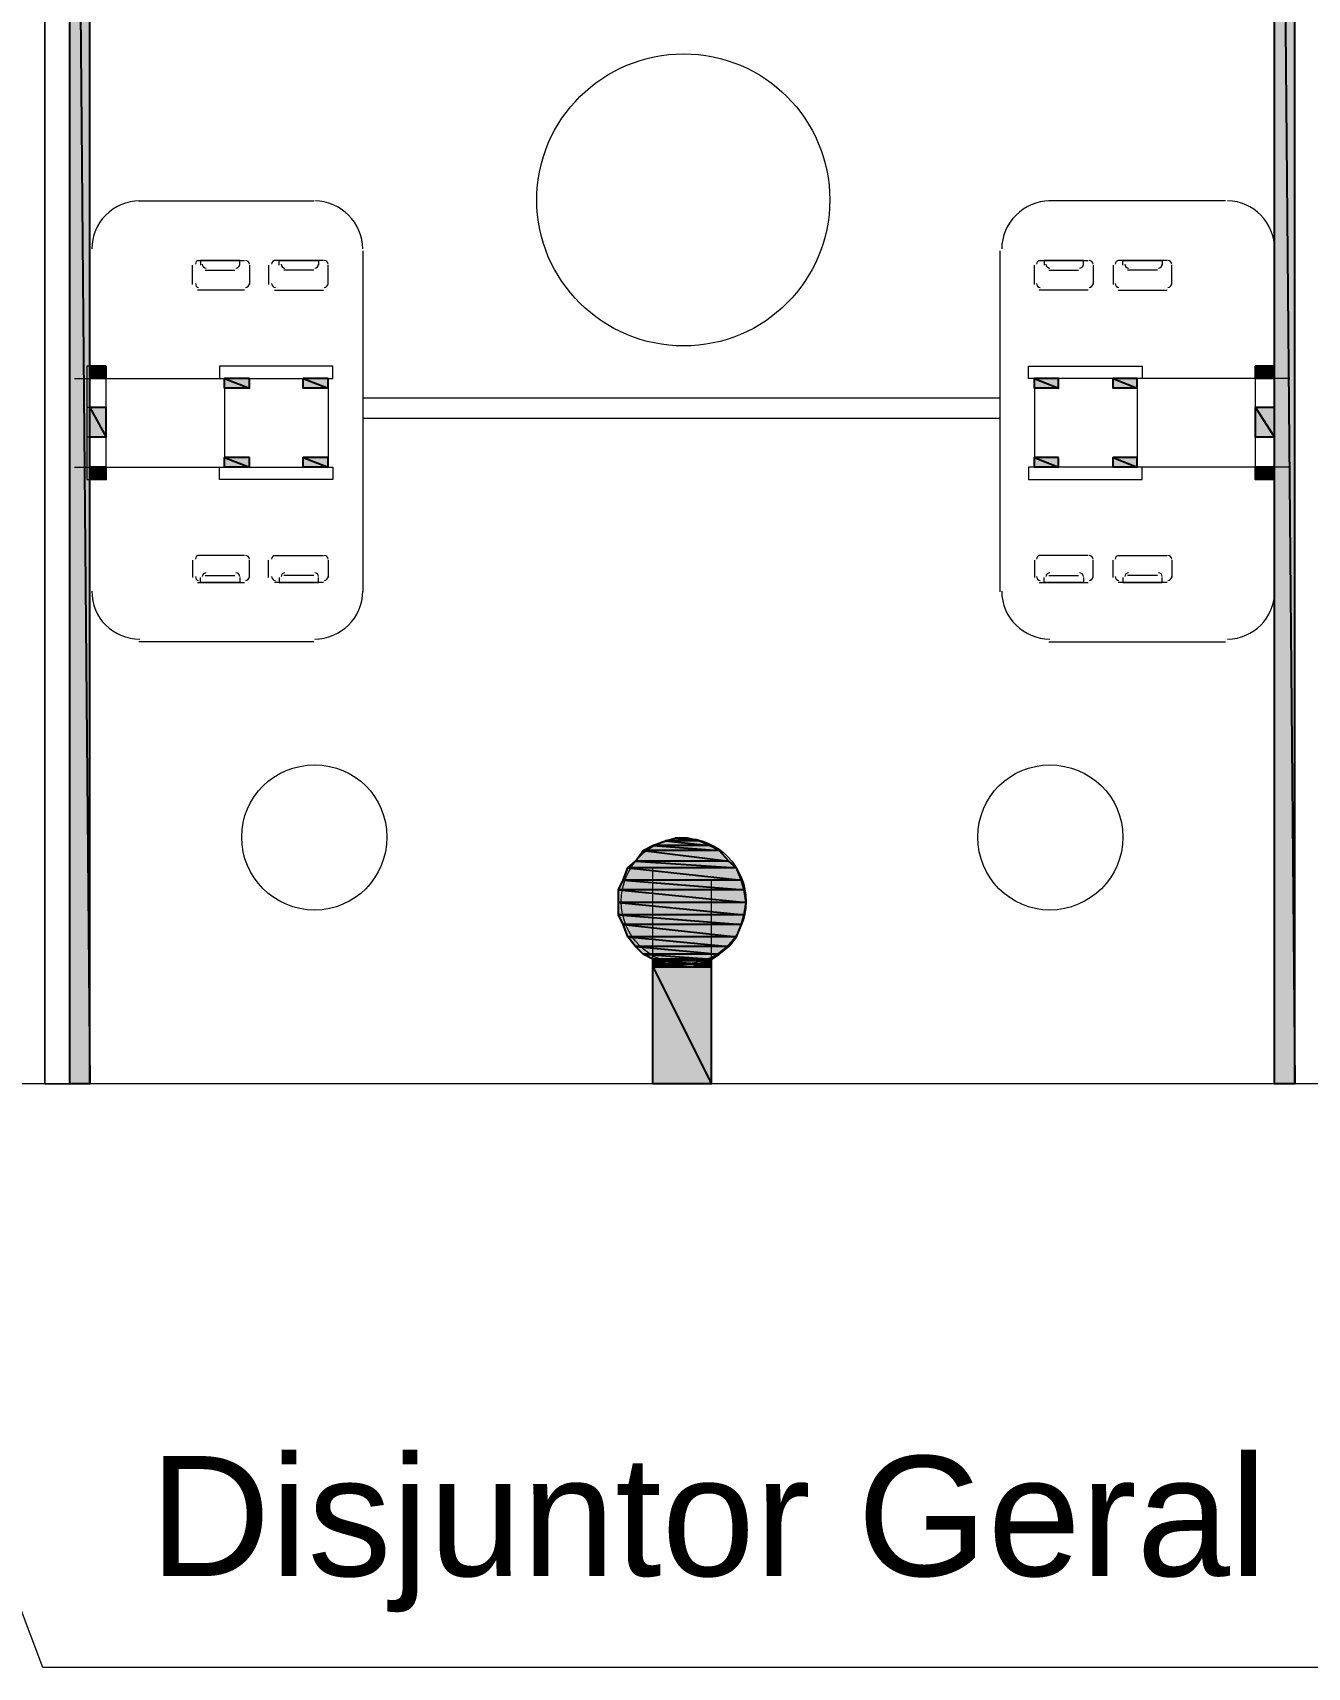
# Model space of a CAD drawing. Header units: millimetres. Extents: x 40 to 176, y -32 to 59.
# Drawn here: x 108.191 to 110.044, y -6.874 to -4.498 of the extents above; entities that cross this region are included whole.
import ezdxf

# ---------------------------------------------------------------- set-up
doc = ezdxf.new("R2010")
doc.units = ezdxf.units.MM
doc.layers.add('15 - Quadro de medição', color=6, linetype='Continuous')
doc.styles.add('Arial0', font='arial.ttf', dxfattribs={"height": 3.14658})

msp = doc.modelspace()

# ---------------------------------------------------------------- hatches: boundary and pattern name
at = {"layer": '15 - Quadro de medição', "true_color": 0x000007}
h = msp.add_hatch(color=7, dxfattribs=at)
h.paths.add_polyline_path([(108.2739, -2.6836), (108.2446, -2.6836), (108.2739, -6.026)])
h.paths.add_polyline_path([(108.2446, -2.6836), (108.2739, -6.026), (108.2446, -6.026)])
h = msp.add_hatch(color=7, dxfattribs=at)
h.paths.add_polyline_path([(108.2739, -2.6836), (108.2446, -2.6836), (108.2739, -6.026)])
h.paths.add_polyline_path([(108.2446, -2.6836), (108.2739, -6.026), (108.2446, -6.026)])
h = msp.add_hatch(color=7, dxfattribs=at)
h.paths.add_polyline_path([(110.0254, -2.6836), (109.9961, -2.6836), (110.0254, -6.026)])
h.paths.add_polyline_path([(109.9961, -2.6836), (110.0254, -6.026), (109.9961, -6.026)])
h = msp.add_hatch(color=7, dxfattribs=at)
h.paths.add_polyline_path([(108.2976, -4.9826), (108.2739, -4.9826), (108.2976, -5.0008)])
h.paths.add_polyline_path([(108.2739, -4.9826), (108.2976, -5.0008), (108.2739, -5.0008)])
h = msp.add_hatch(color=7, dxfattribs=at)
h.paths.add_polyline_path([(109.9961, -4.9826), (109.9682, -4.9826), (109.9961, -5.0008)])
h.paths.add_polyline_path([(109.9682, -4.9826), (109.9961, -5.0008), (109.9682, -5.0008)])
h = msp.add_hatch(color=7, dxfattribs=at)
h.paths.add_polyline_path([(108.5057, -5.0008), (108.4694, -5.0008), (108.5057, -5.0148)])
h.paths.add_polyline_path([(108.4694, -5.0008), (108.5057, -5.0148), (108.4694, -5.0148)])
h = msp.add_hatch(color=7, dxfattribs=at)
h.paths.add_polyline_path([(108.6203, -5.0008), (108.584, -5.0008), (108.6203, -5.0148)])
h.paths.add_polyline_path([(108.584, -5.0008), (108.6203, -5.0148), (108.584, -5.0148)])
h = msp.add_hatch(color=7, dxfattribs=at)
h.paths.add_polyline_path([(109.6818, -5.0008), (109.6469, -5.0008), (109.6818, -5.0148)])
h.paths.add_polyline_path([(109.6469, -5.0008), (109.6818, -5.0148), (109.6469, -5.0148)])
h = msp.add_hatch(color=7, dxfattribs=at)
h.paths.add_polyline_path([(109.7964, -5.0008), (109.7614, -5.0008), (109.7964, -5.0148)])
h.paths.add_polyline_path([(109.7614, -5.0008), (109.7964, -5.0148), (109.7614, -5.0148)])
h = msp.add_hatch(color=7, dxfattribs=at)
h.paths.add_polyline_path([(108.2976, -5.0427), (108.2739, -5.0427), (108.2976, -5.086)])
h.paths.add_polyline_path([(108.2739, -5.0427), (108.2976, -5.086), (108.2739, -5.086)])
h = msp.add_hatch(color=7, dxfattribs=at)
h.paths.add_polyline_path([(109.9961, -5.0427), (109.9682, -5.0427), (109.9961, -5.086)])
h.paths.add_polyline_path([(109.9682, -5.0427), (109.9961, -5.086), (109.9682, -5.086)])
h = msp.add_hatch(color=7, dxfattribs=at)
h.paths.add_polyline_path([(108.2976, -5.1293), (108.2739, -5.1293), (108.2976, -5.1475)])
h.paths.add_polyline_path([(108.2739, -5.1293), (108.2976, -5.1475), (108.2739, -5.1475)])
h = msp.add_hatch(color=7, dxfattribs=at)
h.paths.add_polyline_path([(108.5057, -5.1153), (108.4694, -5.1153), (108.5057, -5.1293)])
h.paths.add_polyline_path([(108.4694, -5.1153), (108.5057, -5.1293), (108.4694, -5.1293)])
h = msp.add_hatch(color=7, dxfattribs=at)
h.paths.add_polyline_path([(108.6203, -5.1153), (108.584, -5.1153), (108.6203, -5.1293)])
h.paths.add_polyline_path([(108.584, -5.1153), (108.6203, -5.1293), (108.584, -5.1293)])
h = msp.add_hatch(color=7, dxfattribs=at)
h.paths.add_polyline_path([(109.6818, -5.1153), (109.6469, -5.1153), (109.6818, -5.1293)])
h.paths.add_polyline_path([(109.6469, -5.1153), (109.6818, -5.1293), (109.6469, -5.1293)])
h = msp.add_hatch(color=7, dxfattribs=at)
h.paths.add_polyline_path([(109.7964, -5.1153), (109.7614, -5.1153), (109.7964, -5.1293)])
h.paths.add_polyline_path([(109.7614, -5.1153), (109.7964, -5.1293), (109.7614, -5.1293)])
h = msp.add_hatch(color=7, dxfattribs=at)
h.paths.add_polyline_path([(109.9961, -5.1293), (109.9682, -5.1293), (109.9961, -5.1475)])
h.paths.add_polyline_path([(109.9682, -5.1293), (109.9961, -5.1475), (109.9682, -5.1475)])
h = msp.add_hatch(color=7, dxfattribs=at)
h.paths.add_polyline_path([(109.1594, -5.6726), (109.1105, -5.6726), (109.1748, -5.6796)])
h.paths.add_polyline_path([(109.1105, -5.6726), (109.1748, -5.6796), (109.0924, -5.6796)])
h = msp.add_hatch(color=7, dxfattribs=at)
h.paths.add_polyline_path([(109.1427, -5.6685), (109.1245, -5.6685), (109.1594, -5.6726)])
h.paths.add_polyline_path([(109.1245, -5.6685), (109.1594, -5.6726), (109.1105, -5.6726)])
h = msp.add_hatch(color=7, dxfattribs=at)
h.paths.add_polyline_path([(109.2027, -5.702), (109.0672, -5.702), (109.2139, -5.7118)])
h.paths.add_polyline_path([(109.0672, -5.702), (109.2139, -5.7118), (109.0561, -5.7118)])
h = msp.add_hatch(color=7, dxfattribs=at)
h.paths.add_polyline_path([(109.1888, -5.6866), (109.0784, -5.6866), (109.2027, -5.702)])
h.paths.add_polyline_path([(109.0784, -5.6866), (109.2027, -5.702), (109.0672, -5.702)])
h = msp.add_hatch(color=7, dxfattribs=at)
h.paths.add_polyline_path([(109.1748, -5.6796), (109.0924, -5.6796), (109.1888, -5.6866)])
h.paths.add_polyline_path([(109.0924, -5.6796), (109.1888, -5.6866), (109.0784, -5.6866)])
h = msp.add_hatch(color=7, dxfattribs=at)
h.paths.add_polyline_path([(109.2139, -5.7118), (109.0561, -5.7118), (109.2209, -5.7299)])
h.paths.add_polyline_path([(109.0561, -5.7118), (109.2209, -5.7299), (109.0491, -5.7299)])
h = msp.add_hatch(color=7, dxfattribs=at)
h.paths.add_polyline_path([(109.2209, -5.7299), (109.0491, -5.7299), (109.2251, -5.7439)])
h.paths.add_polyline_path([(109.0491, -5.7299), (109.2251, -5.7439), (109.0421, -5.7439)])
h = msp.add_hatch(color=7, dxfattribs=at)
h.paths.add_polyline_path([(109.2251, -5.7439), (109.0421, -5.7439), (109.2279, -5.762)])
h.paths.add_polyline_path([(109.0421, -5.7439), (109.2279, -5.762), (109.0421, -5.762)])
h = msp.add_hatch(color=7, dxfattribs=at)
h.paths.add_polyline_path([(109.2279, -5.762), (109.0421, -5.762), (109.2251, -5.7802)])
h.paths.add_polyline_path([(109.0421, -5.762), (109.2251, -5.7802), (109.0421, -5.7802)])
h = msp.add_hatch(color=7, dxfattribs=at)
h.paths.add_polyline_path([(109.2251, -5.7802), (109.0421, -5.7802), (109.2209, -5.7942)])
h.paths.add_polyline_path([(109.0421, -5.7802), (109.2209, -5.7942), (109.0491, -5.7942)])
h = msp.add_hatch(color=7, dxfattribs=at)
h.paths.add_polyline_path([(109.2209, -5.7942), (109.0491, -5.7942), (109.2139, -5.8123)])
h.paths.add_polyline_path([(109.0491, -5.7942), (109.2139, -5.8123), (109.0561, -5.8123)])
h = msp.add_hatch(color=7, dxfattribs=at)
h.paths.add_polyline_path([(109.2139, -5.8123), (109.0561, -5.8123), (109.2027, -5.8263)])
h.paths.add_polyline_path([(109.0561, -5.8123), (109.2027, -5.8263), (109.0672, -5.8263)])
h = msp.add_hatch(color=7, dxfattribs=at)
h.paths.add_polyline_path([(109.2027, -5.8263), (109.0672, -5.8263), (109.1888, -5.8375)])
h.paths.add_polyline_path([(109.0672, -5.8263), (109.1888, -5.8375), (109.0784, -5.8375)])
h = msp.add_hatch(color=7, dxfattribs=at)
h.paths.add_polyline_path([(109.1888, -5.8375), (109.0784, -5.8375), (109.1776, -5.8444)])
h.paths.add_polyline_path([(109.0784, -5.8375), (109.1776, -5.8444), (109.0924, -5.8444)])
h.paths.add_polyline_path([(109.1776, -5.8444), (109.0924, -5.8444)])
h.paths.add_polyline_path([(109.0924, -5.8444), (109.1776, -5.8444)])
h = msp.add_hatch(color=7, dxfattribs=at)
h.paths.add_polyline_path([(109.1776, -5.8444), (109.0924, -5.8444), (109.1678, -5.8472)])
h.paths.add_polyline_path([(109.0924, -5.8444), (109.1678, -5.8472), (109.1022, -5.8472)])
h = msp.add_hatch(color=7, dxfattribs=at)
h.paths.add_polyline_path([(109.1022, -5.8472), (109.0924, -5.8444)])
h.paths.add_polyline_path([(109.0924, -5.8444), (109.1022, -5.8472), (109.0924, -5.8472)])
h = msp.add_hatch(color=7, dxfattribs=at)
h.paths.add_polyline_path([(109.1776, -5.8444), (109.1748, -5.8444), (109.1776, -5.8472)])
h.paths.add_polyline_path([(109.1748, -5.8444), (109.1776, -5.8472), (109.1678, -5.8472)])
h = msp.add_hatch(color=7, dxfattribs=at)
h.paths.add_polyline_path([(109.1022, -5.8472), (109.0924, -5.8472), (109.1105, -5.8514)])
h.paths.add_polyline_path([(109.0924, -5.8472), (109.1105, -5.8514), (109.0924, -5.8514)])
h = msp.add_hatch(color=7, dxfattribs=at)
h.paths.add_polyline_path([(109.0924, -5.8514), (109.1105, -5.8514), (109.1091, -5.8514)])
h.paths.add_polyline_path([(109.1105, -5.8514), (109.1091, -5.8514), (109.0924, -5.8514)])
h = msp.add_hatch(color=7, dxfattribs=at)
h.paths.add_polyline_path([(109.0924, -5.8514), (109.1105, -5.8514), (109.1091, -5.8514)])
h.paths.add_polyline_path([(109.1105, -5.8514), (109.1091, -5.8514), (109.0924, -5.8514)])
h = msp.add_hatch(color=7, dxfattribs=at)
h.paths.add_polyline_path([(109.1105, -5.8514), (109.0924, -5.8514), (109.1203, -5.8556)])
h.paths.add_polyline_path([(109.0924, -5.8514), (109.1203, -5.8556), (109.0924, -5.8556)])
h = msp.add_hatch(color=7, dxfattribs=at)
h.paths.add_polyline_path([(109.1245, -5.8556), (109.1245, -5.8542), (109.0924, -5.8556)])
h.paths.add_polyline_path([(109.1245, -5.8556), (109.0924, -5.8556), (109.1203, -5.8556)])
h = msp.add_hatch(color=7, dxfattribs=at)
h.paths.add_polyline_path([(109.0924, -5.8556), (109.1245, -5.8556), (109.1245, -5.8542)])
h.paths.add_polyline_path([(109.1245, -5.8556), (109.1245, -5.8542), (109.0924, -5.8556)])
h = msp.add_hatch(color=7, dxfattribs=at)
h.paths.add_polyline_path([(109.1776, -5.8556), (109.0924, -5.8556), (109.1776, -6.026)])
h.paths.add_polyline_path([(109.0924, -5.8556), (109.1776, -6.026), (109.0924, -6.026)])
h = msp.add_hatch(color=7, dxfattribs=at)
h.paths.add_polyline_path([(109.1678, -5.8472), (109.1022, -5.8472), (109.1594, -5.8514)])
h.paths.add_polyline_path([(109.1022, -5.8472), (109.1594, -5.8514), (109.1105, -5.8514)])
h = msp.add_hatch(color=7, dxfattribs=at)
h.paths.add_polyline_path([(109.1594, -5.8514), (109.1105, -5.8514), (109.1497, -5.8556)])
h.paths.add_polyline_path([(109.1105, -5.8514), (109.1497, -5.8556), (109.1203, -5.8556)])
h = msp.add_hatch(color=7, dxfattribs=at)
h.paths.add_polyline_path([(109.1427, -5.8556), (109.1776, -5.8556), (109.1776, -5.8542)])
h.paths.add_polyline_path([(109.1776, -5.8556), (109.1776, -5.8542), (109.1427, -5.8556)])
h = msp.add_hatch(color=7, dxfattribs=at)
h.paths.add_polyline_path([(109.1776, -5.8514), (109.1594, -5.8514), (109.1776, -5.8556)])
h.paths.add_polyline_path([(109.1594, -5.8514), (109.1776, -5.8556), (109.1497, -5.8556)])
h = msp.add_hatch(color=7, dxfattribs=at)
h.paths.add_polyline_path([(109.1776, -5.8472), (109.1678, -5.8472), (109.1776, -5.8514)])
h.paths.add_polyline_path([(109.1678, -5.8472), (109.1776, -5.8514), (109.1594, -5.8514)])

# ---------------------------------------------------------------- linework, layer by layer
at = {"layer": '15 - Quadro de medição', "color": 7, "linetype": 'Continuous', "lineweight": 20, "true_color": 0x000007}
for points in [[(106.3533, -2.319), (108.2082, -2.319), (108.2082, -6.026), (106.3533, -6.026)], [(108.2082, -2.319), (110.0617, -2.319), (110.0617, -6.026), (108.2082, -6.026)], [(108.2976, -4.9826), (108.2697, -4.9826), (108.2697, -5.1475), (108.2976, -5.1475)], [(109.9682, -4.9826), (109.9961, -4.9826), (109.9961, -5.1475), (109.9682, -5.1475)], [(108.4694, -5.0148), (108.5057, -5.0148), (108.5057, -5.0008), (108.4694, -5.0008)], [(108.6203, -5.0148), (108.584, -5.0148), (108.584, -5.0008), (108.6203, -5.0008)], [(109.6469, -5.0148), (109.6818, -5.0148), (109.6818, -5.0008), (109.6469, -5.0008)], [(109.7964, -5.0148), (109.7614, -5.0148), (109.7614, -5.0008), (109.7964, -5.0008)], [(108.4694, -5.1153), (108.5057, -5.1153), (108.5057, -5.1293), (108.4694, -5.1293)], [(108.6203, -5.1153), (108.584, -5.1153), (108.584, -5.1293), (108.6203, -5.1293)], [(109.6469, -5.1153), (109.6818, -5.1153), (109.6818, -5.1293), (109.6469, -5.1293)], [(109.7964, -5.1153), (109.7614, -5.1153), (109.7614, -5.1293), (109.7964, -5.1293)]]:
    msp.add_lwpolyline(points, close=True, dxfattribs=at)
for points in [[(108.2809, -2.4615), (109.9961, -2.4615), (109.9961, -6.026), (108.2739, -6.026), (108.2725, -6.026), (108.2082, -6.026)], [(108.2739, -6.026), (108.2739, -2.4685), (108.2739, -2.4685)], [(108.2082, -2.5481), (108.2082, -6.026), (106.3533, -6.026), (106.3533, -2.5481)], [(110.0617, -2.5481), (110.0617, -6.026), (108.2082, -6.026), (108.2082, -2.5481)], [(108.2446, -2.6836), (108.2446, -6.026), (108.2739, -6.026), (108.2306, -6.026)], [(108.2739, -6.026), (108.2446, -6.026), (108.2446, -2.6836)], [(109.9961, -6.026), (110.0254, -6.026), (110.0254, -2.6836)], [(108.3451, -4.7424), (108.5993, -4.7424), (108.5993, -4.7424)], [(109.9249, -4.7424), (109.6679, -4.7424), (109.6679, -4.7424)], [(108.2739, -5.3109), (108.2739, -4.815), (108.2739, -4.815)], [(108.6706, -4.815), (108.6706, -5.0287), (108.6706, -5.3109)], [(109.5966, -4.815), (109.5966, -5.0287), (109.5966, -5.3109)], [(109.9961, -5.3109), (109.9961, -4.815), (109.9961, -4.815)], [(108.4233, -4.8639), (108.4233, -4.836), (108.4233, -4.836)], [(108.4303, -4.829), (108.4988, -4.829), (108.4988, -4.829)], [(108.4918, -4.836), (108.4918, -4.829), (108.4345, -4.829), (108.4345, -4.836)], [(108.4415, -4.843), (108.4848, -4.843), (108.4848, -4.843)], [(108.5057, -4.836), (108.5057, -4.8639), (108.5057, -4.8639)], [(108.5337, -4.836), (108.5337, -4.8639), (108.5337, -4.8639)], [(108.6133, -4.829), (108.5421, -4.829), (108.5421, -4.829)], [(108.549, -4.836), (108.549, -4.829), (108.6063, -4.829), (108.6063, -4.836)], [(108.5993, -4.843), (108.556, -4.843), (108.556, -4.843)], [(108.6203, -4.8639), (108.6203, -4.836), (108.6203, -4.836)], [(109.6469, -4.8639), (109.6469, -4.836), (109.6469, -4.836)], [(109.6539, -4.829), (109.7251, -4.829), (109.7251, -4.829)], [(109.7181, -4.836), (109.7181, -4.829), (109.6609, -4.829), (109.6609, -4.836)], [(109.6679, -4.843), (109.7112, -4.843), (109.7112, -4.843)], [(109.7321, -4.836), (109.7321, -4.8639), (109.7321, -4.8639)], [(109.7614, -4.836), (109.7614, -4.8639), (109.7614, -4.8639)], [(109.8397, -4.829), (109.7684, -4.829), (109.7684, -4.829)], [(109.7754, -4.836), (109.7754, -4.829), (109.8327, -4.829), (109.8327, -4.836)], [(109.8257, -4.843), (109.7824, -4.843), (109.7824, -4.843)], [(109.8466, -4.8639), (109.8466, -4.836), (109.8466, -4.836)], [(108.4988, -4.8723), (108.4303, -4.8723), (108.4303, -4.8723)], [(108.5421, -4.8723), (108.6133, -4.8723), (108.6133, -4.8723)], [(109.7251, -4.8723), (109.6539, -4.8723), (109.6539, -4.8723)], [(109.7684, -4.8723), (109.8397, -4.8723), (109.8397, -4.8723)], [(108.6203, -5.0008), (108.6273, -5.0008), (108.6273, -4.9826), (108.4624, -4.9826), (108.4624, -5.0008)], [(109.6469, -5.0008), (109.6385, -5.0008), (109.6385, -4.9826), (109.8033, -4.9826), (109.8033, -5.0008)], [(108.2515, -5.0008), (108.6203, -5.0008), (108.6203, -5.1293)], [(108.4694, -5.0008), (108.4694, -5.1293), (108.4694, -5.1293)], [(110.0184, -5.0008), (109.6469, -5.0008), (109.6469, -5.1293)], [(109.7964, -5.0008), (109.7964, -5.1293), (109.7964, -5.1293)], [(108.6706, -5.0287), (109.5966, -5.0287), (109.5966, -5.0287)], [(108.2976, -5.0427), (108.2697, -5.0427), (108.2697, -5.0427)], [(108.6706, -5.0581), (109.5966, -5.0581), (109.5966, -5.0581)], [(109.9682, -5.0427), (109.9961, -5.0427), (109.9961, -5.0427)], [(108.2976, -5.086), (108.2697, -5.086), (108.2697, -5.086)], [(109.9682, -5.086), (109.9961, -5.086), (109.9961, -5.086)], [(108.2515, -5.1293), (108.6203, -5.1293), (108.6203, -5.1293)], [(108.6203, -5.1293), (108.6273, -5.1293), (108.6273, -5.1475), (108.4624, -5.1475), (108.4624, -5.1293)], [(109.6469, -5.1293), (109.6385, -5.1293), (109.6385, -5.1475), (109.8033, -5.1475), (109.8033, -5.1293)], [(110.0184, -5.1293), (109.6469, -5.1293), (109.6469, -5.1293)], [(111.3663, -6.8739), (108.2054, -6.8739), (107.5685, -5.1824)], [(108.4233, -5.2648), (108.4233, -5.2899), (108.4233, -5.2899)], [(108.4988, -5.2578), (108.4303, -5.2578), (108.4303, -5.2578)], [(108.5057, -5.2899), (108.5057, -5.2648), (108.5057, -5.2648)], [(108.5337, -5.2899), (108.5337, -5.2648), (108.5337, -5.2648)], [(108.5421, -5.2578), (108.6133, -5.2578), (108.6133, -5.2578)], [(108.6203, -5.2648), (108.6203, -5.2899), (108.6203, -5.2899)], [(109.6469, -5.2648), (109.6469, -5.2899), (109.6469, -5.2899)], [(109.7251, -5.2578), (109.6539, -5.2578), (109.6539, -5.2578)], [(109.7321, -5.2899), (109.7321, -5.2648), (109.7321, -5.2648)], [(109.7614, -5.2899), (109.7614, -5.2648), (109.7614, -5.2648)], [(109.7684, -5.2578), (109.8397, -5.2578), (109.8397, -5.2578)], [(109.8466, -5.2648), (109.8466, -5.2899), (109.8466, -5.2899)], [(108.4303, -5.2969), (108.4988, -5.2969), (108.4988, -5.2969)], [(108.4918, -5.2899), (108.4918, -5.2969), (108.4345, -5.2969), (108.4345, -5.2899)], [(108.4415, -5.2871), (108.4848, -5.2871), (108.4848, -5.2871)], [(108.6133, -5.2969), (108.5421, -5.2969), (108.5421, -5.2969)], [(108.549, -5.2899), (108.549, -5.2969), (108.6063, -5.2969), (108.6063, -5.2899)], [(108.5993, -5.2871), (108.556, -5.2871), (108.556, -5.2871)], [(109.6539, -5.2969), (109.7251, -5.2969), (109.7251, -5.2969)], [(109.7181, -5.2899), (109.7181, -5.2969), (109.6609, -5.2969), (109.6609, -5.2899)], [(109.6679, -5.2871), (109.7112, -5.2871), (109.7112, -5.2871)], [(109.8397, -5.2969), (109.7684, -5.2969), (109.7684, -5.2969)], [(109.7754, -5.2899), (109.7754, -5.2969), (109.8327, -5.2969), (109.8327, -5.2899)], [(109.8257, -5.2871), (109.7824, -5.2871), (109.7824, -5.2871)], [(108.5993, -5.3835), (108.3451, -5.3835), (108.3451, -5.3835)], [(109.6679, -5.3835), (109.9249, -5.3835), (109.9249, -5.3835)], [(109.0924, -6.026), (109.0924, -5.7118), (109.0924, -5.7118)], [(109.1776, -6.026), (109.1776, -5.7299), (109.1776, -5.7299)], [(108.2082, -6.026), (108.2739, -6.026), (108.2725, -6.026), (108.2306, -6.026)]]:
    msp.add_lwpolyline(points, dxfattribs=at)
at = {"layer": '15 - Quadro de medição', "color": 7, "linetype": 'Continuous', "lineweight": -2, "true_color": 0x000007}
for points in [[(108.2739, -2.6836), (108.2446, -2.6836), (108.2739, -6.026)], [(108.2446, -2.6836), (108.2739, -6.026), (108.2446, -6.026)], [(108.2739, -2.6836), (108.2446, -2.6836), (108.2739, -6.026)], [(108.2446, -2.6836), (108.2739, -6.026), (108.2446, -6.026)], [(110.0254, -2.6836), (109.9961, -2.6836), (110.0254, -6.026)], [(109.9961, -2.6836), (110.0254, -6.026), (109.9961, -6.026)], [(108.2976, -4.9826), (108.2739, -4.9826), (108.2976, -5.0008)], [(108.2739, -4.9826), (108.2976, -5.0008), (108.2739, -5.0008)], [(109.9961, -4.9826), (109.9682, -4.9826), (109.9961, -5.0008)], [(109.9682, -4.9826), (109.9961, -5.0008), (109.9682, -5.0008)], [(108.5057, -5.0008), (108.4694, -5.0008), (108.5057, -5.0148)], [(108.4694, -5.0008), (108.5057, -5.0148), (108.4694, -5.0148)], [(108.6203, -5.0008), (108.584, -5.0008), (108.6203, -5.0148)], [(108.584, -5.0008), (108.6203, -5.0148), (108.584, -5.0148)], [(109.6818, -5.0008), (109.6469, -5.0008), (109.6818, -5.0148)], [(109.6469, -5.0008), (109.6818, -5.0148), (109.6469, -5.0148)], [(109.7964, -5.0008), (109.7614, -5.0008), (109.7964, -5.0148)], [(109.7614, -5.0008), (109.7964, -5.0148), (109.7614, -5.0148)], [(108.2976, -5.0427), (108.2739, -5.0427), (108.2976, -5.086)], [(108.2739, -5.0427), (108.2976, -5.086), (108.2739, -5.086)], [(109.9961, -5.0427), (109.9682, -5.0427), (109.9961, -5.086)], [(109.9682, -5.0427), (109.9961, -5.086), (109.9682, -5.086)], [(108.2976, -5.1293), (108.2739, -5.1293), (108.2976, -5.1475)], [(108.2739, -5.1293), (108.2976, -5.1475), (108.2739, -5.1475)], [(108.5057, -5.1153), (108.4694, -5.1153), (108.5057, -5.1293)], [(108.4694, -5.1153), (108.5057, -5.1293), (108.4694, -5.1293)], [(108.6203, -5.1153), (108.584, -5.1153), (108.6203, -5.1293)], [(108.584, -5.1153), (108.6203, -5.1293), (108.584, -5.1293)], [(109.6818, -5.1153), (109.6469, -5.1153), (109.6818, -5.1293)], [(109.6469, -5.1153), (109.6818, -5.1293), (109.6469, -5.1293)], [(109.7964, -5.1153), (109.7614, -5.1153), (109.7964, -5.1293)], [(109.7614, -5.1153), (109.7964, -5.1293), (109.7614, -5.1293)], [(109.9961, -5.1293), (109.9682, -5.1293), (109.9961, -5.1475)], [(109.9682, -5.1293), (109.9961, -5.1475), (109.9682, -5.1475)], [(109.1105, -5.6726), (109.1748, -5.6796), (109.0924, -5.6796)], [(109.1245, -5.6685), (109.1594, -5.6726), (109.1105, -5.6726)], [(109.1594, -5.6726), (109.1105, -5.6726), (109.1748, -5.6796)], [(109.1427, -5.6685), (109.1245, -5.6685), (109.1594, -5.6726)], [(109.0672, -5.702), (109.2139, -5.7118), (109.0561, -5.7118)], [(109.0784, -5.6866), (109.2027, -5.702), (109.0672, -5.702)], [(109.2027, -5.702), (109.0672, -5.702), (109.2139, -5.7118)], [(109.0924, -5.6796), (109.1888, -5.6866), (109.0784, -5.6866)], [(109.1888, -5.6866), (109.0784, -5.6866), (109.2027, -5.702)], [(109.1748, -5.6796), (109.0924, -5.6796), (109.1888, -5.6866)], [(109.0561, -5.7118), (109.2209, -5.7299), (109.0491, -5.7299)], [(109.2139, -5.7118), (109.0561, -5.7118), (109.2209, -5.7299)], [(109.0491, -5.7299), (109.2251, -5.7439), (109.0421, -5.7439)], [(109.2251, -5.7439), (109.0421, -5.7439), (109.2279, -5.762)], [(109.0421, -5.7439), (109.2279, -5.762), (109.0421, -5.762)], [(109.2209, -5.7299), (109.0491, -5.7299), (109.2251, -5.7439)], [(109.2279, -5.762), (109.0421, -5.762), (109.2251, -5.7802)], [(109.0421, -5.762), (109.2251, -5.7802), (109.0421, -5.7802)], [(109.2251, -5.7802), (109.0421, -5.7802), (109.2209, -5.7942)], [(109.0421, -5.7802), (109.2209, -5.7942), (109.0491, -5.7942)], [(109.2209, -5.7942), (109.0491, -5.7942), (109.2139, -5.8123)], [(109.0491, -5.7942), (109.2139, -5.8123), (109.0561, -5.8123)], [(109.2139, -5.8123), (109.0561, -5.8123), (109.2027, -5.8263)], [(109.0561, -5.8123), (109.2027, -5.8263), (109.0672, -5.8263)], [(109.2027, -5.8263), (109.0672, -5.8263), (109.1888, -5.8375)], [(109.0672, -5.8263), (109.1888, -5.8375), (109.0784, -5.8375)], [(109.1888, -5.8375), (109.0784, -5.8375), (109.1776, -5.8444)], [(109.0784, -5.8375), (109.1776, -5.8444), (109.0924, -5.8444)], [(109.0924, -5.8444), (109.0924, -5.8444)], [(109.1776, -5.8444), (109.0924, -5.8444)], [(109.0924, -5.8444), (109.1776, -5.8444), (109.1776, -5.8444)], [(109.0924, -5.8444), (109.0924, -5.8444)], [(109.0924, -5.8444), (109.0924, -5.8444)], [(109.1776, -5.8444), (109.0924, -5.8444), (109.1678, -5.8472)], [(109.0924, -5.8444), (109.1678, -5.8472), (109.1022, -5.8472)], [(109.1022, -5.8472), (109.0924, -5.8444)], [(109.0924, -5.8444), (109.1022, -5.8472), (109.0924, -5.8472)], [(109.1748, -5.8444), (109.1776, -5.8472), (109.1678, -5.8472)], [(109.1776, -5.8444), (109.1748, -5.8444), (109.1748, -5.8444)], [(109.1776, -5.8444), (109.1748, -5.8444), (109.1776, -5.8472)], [(109.1776, -5.8444), (109.1776, -5.8444)], [(109.1776, -5.8444), (109.1776, -5.8444)], [(109.1022, -5.8472), (109.0924, -5.8472), (109.1105, -5.8514)], [(109.0924, -5.8472), (109.1105, -5.8514), (109.0924, -5.8514)], [(109.0924, -5.8514), (109.1105, -5.8514), (109.1091, -5.8514)], [(109.1105, -5.8514), (109.1091, -5.8514), (109.0924, -5.8514)], [(109.0924, -5.8514), (109.1105, -5.8514), (109.1091, -5.8514)], [(109.1105, -5.8514), (109.1091, -5.8514), (109.0924, -5.8514)], [(109.1105, -5.8514), (109.0924, -5.8514), (109.1203, -5.8556)], [(109.0924, -5.8514), (109.1203, -5.8556), (109.0924, -5.8556)], [(109.1245, -5.8556), (109.1245, -5.8542), (109.0924, -5.8556)], [(109.0924, -5.8556), (109.1245, -5.8556), (109.1245, -5.8542)], [(109.1245, -5.8556), (109.1245, -5.8542), (109.0924, -5.8556)], [(109.1245, -5.8556), (109.0924, -5.8556), (109.1203, -5.8556)], [(109.1776, -5.8556), (109.0924, -5.8556), (109.1776, -6.026)], [(109.0924, -5.8556), (109.1776, -6.026), (109.0924, -6.026)], [(109.1678, -5.8472), (109.1022, -5.8472), (109.1594, -5.8514)], [(109.1022, -5.8472), (109.1594, -5.8514), (109.1105, -5.8514)], [(109.1105, -5.8514), (109.1594, -5.8514), (109.1594, -5.8514)], [(109.1594, -5.8514), (109.1594, -5.8514), (109.1105, -5.8514)], [(109.1594, -5.8514), (109.1105, -5.8514), (109.1497, -5.8556)], [(109.1105, -5.8514), (109.1497, -5.8556), (109.1203, -5.8556)], [(109.1497, -5.8556), (109.1203, -5.8556), (109.1427, -5.8556)], [(109.1203, -5.8556), (109.1427, -5.8556), (109.1245, -5.8556)], [(109.1427, -5.8556), (109.1776, -5.8556), (109.1776, -5.8542)], [(109.1776, -5.8556), (109.1776, -5.8542), (109.1427, -5.8556)], [(109.1497, -5.8556), (109.1776, -5.8556), (109.1427, -5.8556)], [(109.1594, -5.8514), (109.1776, -5.8556), (109.1497, -5.8556)], [(109.1776, -5.8556), (109.1497, -5.8556)], [(109.1678, -5.8472), (109.1776, -5.8514), (109.1594, -5.8514)], [(109.1594, -5.8514), (109.1776, -5.8514), (109.1776, -5.8514)], [(109.1776, -5.8514), (109.1776, -5.8514), (109.1594, -5.8514)], [(109.1594, -5.8514), (109.1776, -5.8514), (109.1776, -5.8514)], [(109.1776, -5.8514), (109.1776, -5.8514), (109.1594, -5.8514)], [(109.1776, -5.8514), (109.1594, -5.8514), (109.1776, -5.8556)], [(109.1776, -5.8472), (109.1678, -5.8472), (109.1776, -5.8514)]]:
    msp.add_lwpolyline(points, close=True, dxfattribs=at)
at = {"layer": '15 - Quadro de medição', "color": 7, "linetype": 'Continuous', "lineweight": 20, "true_color": 0x000007}
for points in [[(109.3494, -4.741), (109.3494, -4.6237), (109.2544, -4.5287), (109.1371, -4.5287), (109.1371, -4.5287), (109.0198, -4.5287), (108.9234, -4.6237), (108.9234, -4.741), (108.9234, -4.741), (108.9234, -4.8583), (109.0198, -4.9533), (109.1371, -4.9533), (109.1371, -4.9533), (109.2544, -4.9533), (109.3494, -4.8583), (109.3494, -4.741)], [(108.7055, -5.6671), (108.7055, -5.6084), (108.6594, -5.5623), (108.6007, -5.5623), (108.6007, -5.5623), (108.5421, -5.5623), (108.4946, -5.6084), (108.4946, -5.6671), (108.4946, -5.6671), (108.4946, -5.7257), (108.5421, -5.7732), (108.6007, -5.7732), (108.6007, -5.7732), (108.6594, -5.7732), (108.7055, -5.7257), (108.7055, -5.6671)], [(109.7754, -5.6671), (109.7754, -5.6084), (109.7279, -5.5623), (109.6692, -5.5623), (109.6692, -5.5623), (109.612, -5.5623), (109.5645, -5.6084), (109.5645, -5.6671), (109.5645, -5.6671), (109.5645, -5.7257), (109.612, -5.7732), (109.6692, -5.7732), (109.6692, -5.7732), (109.7279, -5.7732), (109.7754, -5.7257), (109.7754, -5.6671)], [(109.2279, -5.7606), (109.2279, -5.7104), (109.1874, -5.6685), (109.1371, -5.6685), (109.1371, -5.6685), (109.0868, -5.6685), (109.0463, -5.7104), (109.0463, -5.7606), (109.0463, -5.7606), (109.0463, -5.8109), (109.0868, -5.8514), (109.1371, -5.8514), (109.1371, -5.8514), (109.1874, -5.8514), (109.2279, -5.8109), (109.2279, -5.7606)]]:
    msp.add_open_spline(points, degree=3, knots=[0, 0, 0, 0, 0.0625, 0.0625, 0.0625, 0.062501, 0.125, 0.125, 0.125, 0.125001, 0.1875, 0.1875, 0.1875, 0.187501, 1, 1, 1, 1], dxfattribs=at)
for points in [[(108.3465, -4.7424), (108.3074, -4.7424), (108.2767, -4.7745), (108.2767, -4.8122)], [(108.6706, -4.8122), (108.6706, -4.7745), (108.6384, -4.7424), (108.6007, -4.7424)], [(109.6692, -4.7424), (109.6315, -4.7424), (109.5994, -4.7745), (109.5994, -4.8122)], [(109.9961, -4.8122), (109.9961, -4.7745), (109.9654, -4.7424), (109.9276, -4.7424)], [(108.4317, -4.829), (108.4289, -4.829), (108.4275, -4.8318), (108.4275, -4.8346)], [(108.4373, -4.8346), (108.4373, -4.8374), (108.4401, -4.8402), (108.4429, -4.8402)], [(108.4862, -4.8402), (108.489, -4.8402), (108.4918, -4.8374), (108.4918, -4.8346)], [(108.5057, -4.8346), (108.5057, -4.8318), (108.503, -4.829), (108.5002, -4.829)], [(108.5435, -4.829), (108.5407, -4.829), (108.5379, -4.8318), (108.5379, -4.8346)], [(108.5518, -4.8346), (108.5518, -4.8374), (108.5546, -4.8402), (108.5574, -4.8402)], [(108.6007, -4.8402), (108.6035, -4.8402), (108.6063, -4.8374), (108.6063, -4.8346)], [(108.6203, -4.8346), (108.6203, -4.8318), (108.6175, -4.829), (108.6147, -4.829)], [(109.6553, -4.829), (109.6525, -4.829), (109.6497, -4.8318), (109.6497, -4.8346)], [(109.6637, -4.8346), (109.6637, -4.8374), (109.6665, -4.8402), (109.6692, -4.8402)], [(109.7125, -4.8402), (109.7153, -4.8402), (109.7181, -4.8374), (109.7181, -4.8346)], [(109.7321, -4.8346), (109.7321, -4.8318), (109.7293, -4.829), (109.7265, -4.829)], [(109.7698, -4.829), (109.767, -4.829), (109.7642, -4.8318), (109.7642, -4.8346)], [(109.7782, -4.8346), (109.7782, -4.8374), (109.781, -4.8402), (109.7838, -4.8402)], [(109.8271, -4.8402), (109.8299, -4.8402), (109.8327, -4.8374), (109.8327, -4.8346)], [(109.8466, -4.8346), (109.8466, -4.8318), (109.8438, -4.829), (109.841, -4.829)], [(108.4275, -4.8625), (108.4275, -4.8653), (108.4289, -4.8681), (108.4317, -4.8681)], [(108.5002, -4.8681), (108.503, -4.8681), (108.5057, -4.8653), (108.5057, -4.8625)], [(108.5379, -4.8625), (108.5379, -4.8653), (108.5407, -4.8681), (108.5435, -4.8681)], [(108.6147, -4.8681), (108.6175, -4.8681), (108.6203, -4.8653), (108.6203, -4.8625)], [(109.6497, -4.8625), (109.6497, -4.8653), (109.6525, -4.8681), (109.6553, -4.8681)], [(109.7265, -4.8681), (109.7293, -4.8681), (109.7321, -4.8653), (109.7321, -4.8625)], [(109.7642, -4.8625), (109.7642, -4.8653), (109.767, -4.8681), (109.7698, -4.8681)], [(109.841, -4.8681), (109.8438, -4.8681), (109.8466, -4.8653), (109.8466, -4.8625)], [(108.4317, -5.2578), (108.4289, -5.2578), (108.4275, -5.2606), (108.4275, -5.2634)], [(108.5057, -5.2634), (108.5057, -5.2606), (108.503, -5.2578), (108.5002, -5.2578)], [(108.5435, -5.2578), (108.5407, -5.2578), (108.5379, -5.2606), (108.5379, -5.2634)], [(108.6203, -5.2634), (108.6203, -5.2606), (108.6175, -5.2578), (108.6147, -5.2578)], [(109.6553, -5.2578), (109.6525, -5.2578), (109.6497, -5.2606), (109.6497, -5.2634)], [(109.7321, -5.2634), (109.7321, -5.2606), (109.7293, -5.2578), (109.7265, -5.2578)], [(109.7698, -5.2578), (109.767, -5.2578), (109.7642, -5.2606), (109.7642, -5.2634)], [(109.8466, -5.2634), (109.8466, -5.2606), (109.8438, -5.2578), (109.841, -5.2578)], [(108.4275, -5.2885), (108.4275, -5.2913), (108.4289, -5.2941), (108.4317, -5.2941)], [(108.4429, -5.283), (108.4401, -5.283), (108.4373, -5.2857), (108.4373, -5.2885)], [(108.4918, -5.2885), (108.4918, -5.2857), (108.489, -5.283), (108.4862, -5.283)], [(108.5002, -5.2941), (108.503, -5.2941), (108.5057, -5.2913), (108.5057, -5.2885)], [(108.5379, -5.2885), (108.5379, -5.2913), (108.5407, -5.2941), (108.5435, -5.2941)], [(108.5574, -5.283), (108.5546, -5.283), (108.5518, -5.2857), (108.5518, -5.2885)], [(108.6063, -5.2885), (108.6063, -5.2857), (108.6035, -5.283), (108.6007, -5.283)], [(108.6147, -5.2941), (108.6175, -5.2941), (108.6203, -5.2913), (108.6203, -5.2885)], [(109.6497, -5.2885), (109.6497, -5.2913), (109.6525, -5.2941), (109.6553, -5.2941)], [(109.6692, -5.283), (109.6665, -5.283), (109.6637, -5.2857), (109.6637, -5.2885)], [(109.7181, -5.2885), (109.7181, -5.2857), (109.7153, -5.283), (109.7125, -5.283)], [(109.7265, -5.2941), (109.7293, -5.2941), (109.7321, -5.2913), (109.7321, -5.2885)], [(109.7642, -5.2885), (109.7642, -5.2913), (109.767, -5.2941), (109.7698, -5.2941)], [(109.7838, -5.283), (109.781, -5.283), (109.7782, -5.2857), (109.7782, -5.2885)], [(109.8327, -5.2885), (109.8327, -5.2857), (109.8299, -5.283), (109.8271, -5.283)], [(109.841, -5.2941), (109.8438, -5.2941), (109.8466, -5.2913), (109.8466, -5.2885)], [(108.2767, -5.3095), (108.2767, -5.3486), (108.3074, -5.3793), (108.3465, -5.3793)], [(108.6007, -5.3793), (108.6384, -5.3793), (108.6706, -5.3486), (108.6706, -5.3095)], [(109.5994, -5.3095), (109.5994, -5.3486), (109.6315, -5.3793), (109.6692, -5.3793)], [(109.9276, -5.3793), (109.9654, -5.3793), (109.9961, -5.3486), (109.9961, -5.3095)]]:
    msp.add_open_spline(points, degree=3, dxfattribs=at)

# ---------------------------------------------------------------- texts
at = {"layer": '15 - Quadro de medição', "color": 7, "true_color": 0x000007, "style": 'Arial0'}
msp.add_text('Disjuntor Geral 70A / 10kA', height=0.174399, dxfattribs=at).set_placement((108.3605, -6.7412))

doc.saveas('drawing.dxf')
